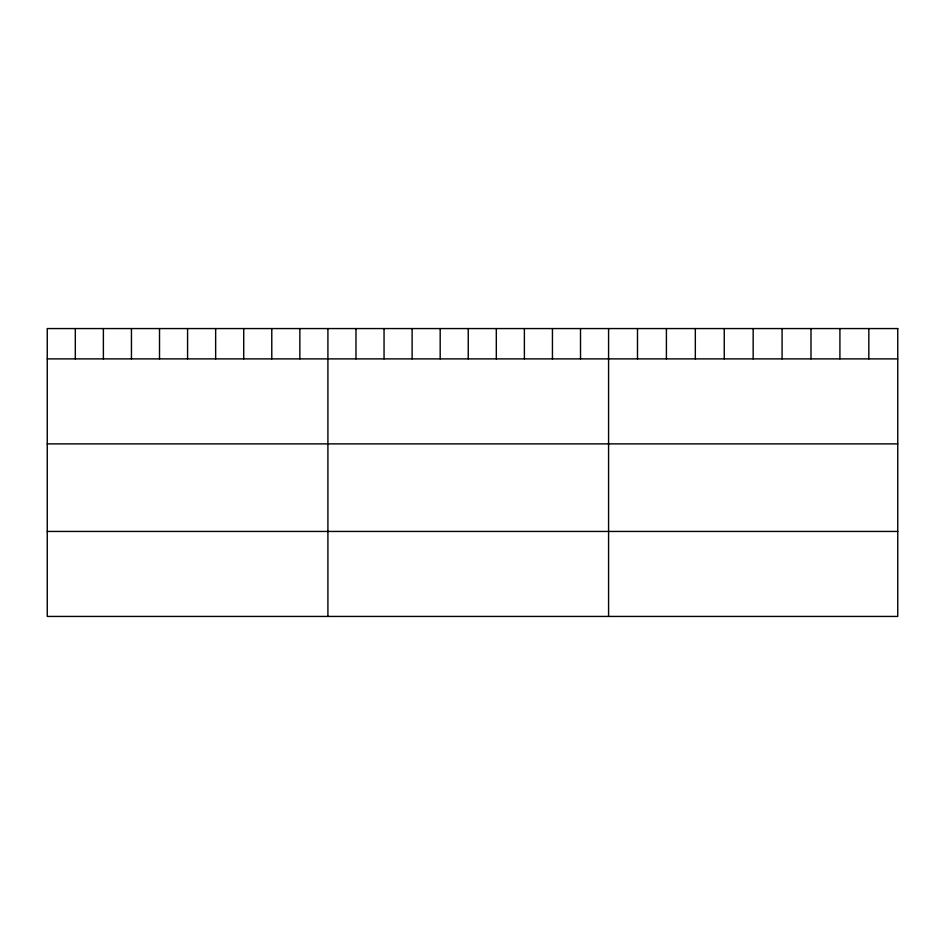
<?xml version="1.0" encoding="UTF-8"?>
<svg xmlns="http://www.w3.org/2000/svg" width="945" height="945" viewBox="0 0 945 945"><rect width="100%" height="100%" fill="white"/><g stroke="black" fill="none" stroke-linecap="round" stroke-linejoin="round"><path stroke-width="1.42" d="M47.25 358.887L897.75 358.887M47.25 443.878L897.75 443.878M47.25 531.444L897.75 531.444M868.833 328.565L868.833 358.887M839.916 328.565L839.916 358.887M810.999 328.565L810.999 358.887M782.082 328.565L782.082 358.887M753.165 328.565L753.165 358.887M724.248 328.565L724.248 358.887M695.331 328.565L695.331 358.887M666.414 328.565L666.414 358.887M637.497 328.565L637.497 358.887M608.58 328.565L608.58 616.435M580.513 328.565L580.513 358.887M552.447 328.565L552.447 358.887M524.38 328.565L524.38 358.887M496.314 328.565L496.314 358.887M468.247 328.565L468.247 358.887M440.181 328.565L440.181 358.887M412.114 328.565L412.114 358.887M384.048 328.565L384.048 358.887M355.981 328.565L355.981 358.887M327.915 328.565L327.915 616.435M299.849 328.565L299.849 358.887M271.782 328.565L271.782 358.887M243.715 328.565L243.715 358.887M215.649 328.565L215.649 358.887M187.583 328.565L187.583 358.887M159.516 328.565L159.516 358.887M131.45 328.565L131.45 358.887M103.383 328.565L103.383 358.887M75.316 328.565L75.316 358.887M897.75 328.565L47.25 328.565L47.25 616.435L897.75 616.435L897.75 328.565"/></g></svg>
